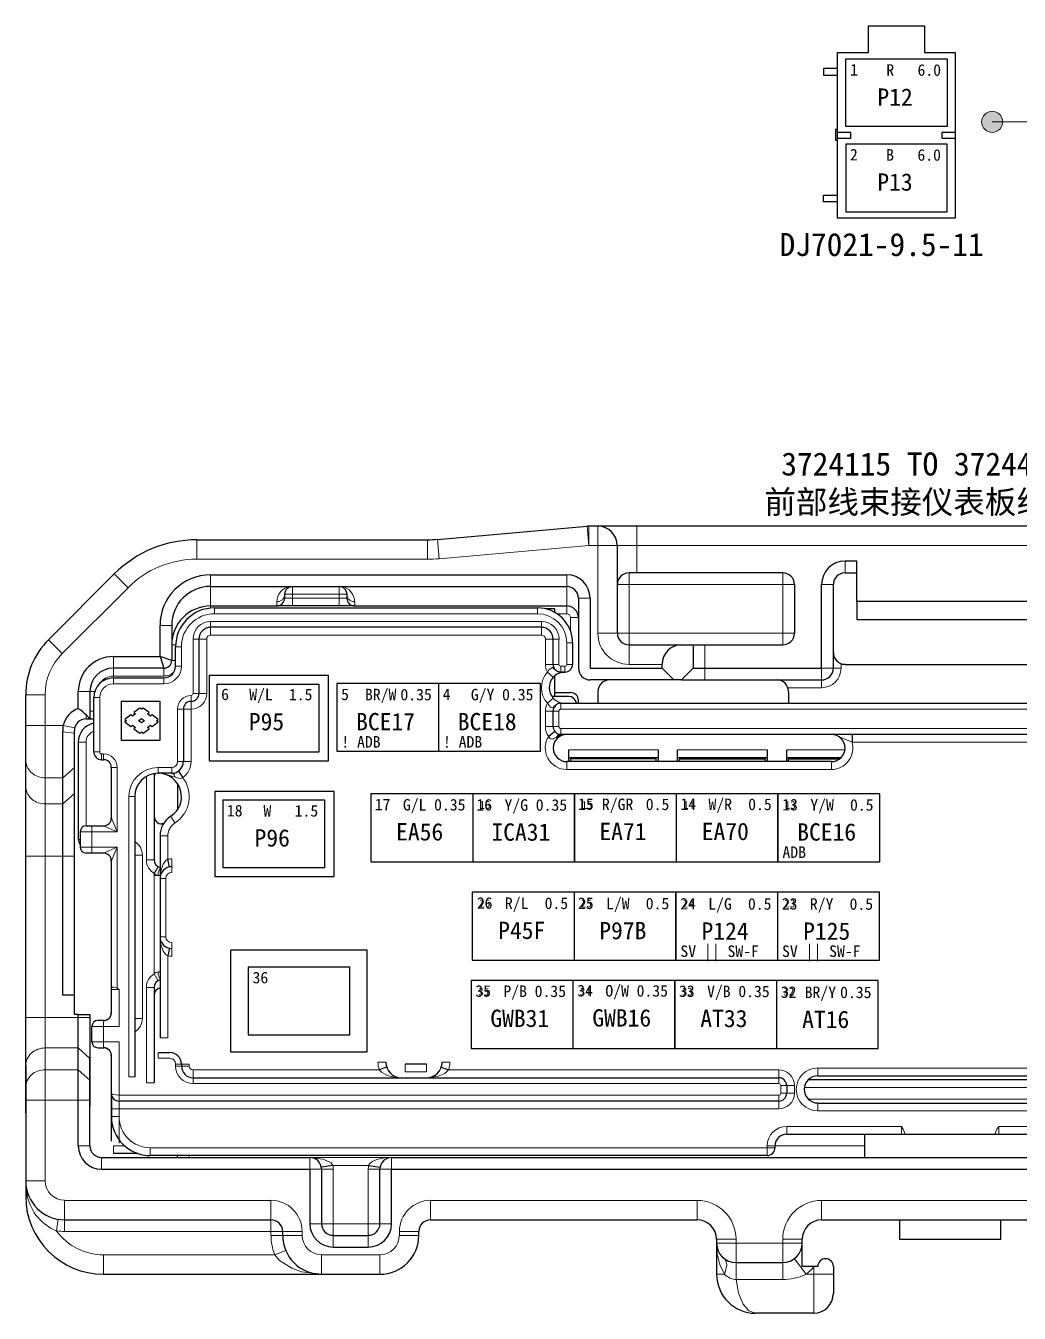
# Model space of a CAD drawing. Header units: millimetres. Extents: x 6 to 3615, y -854 to 0.
# Drawn here: x 225.1 to 342.8, y -706.3 to -553.8 of the extents above; entities that cross this region are included whole.
import ezdxf

# ---------------------------------------------------------------- set-up
doc = ezdxf.new("R2010")
doc.units = ezdxf.units.MM
doc.styles.add('4eff5b8b_Style', font='simfang.ttf')

msp = doc.modelspace()

# ---------------------------------------------------------------- hatches: boundary and pattern name
h = msp.add_hatch(color=256)
edge = h.paths.add_edge_path()
edge.add_arc((339.56, -565.19), 1.25, 0, 360)
h = msp.add_hatch(color=256)
edge = h.paths.add_edge_path()
edge.add_arc((339.56, -565.19), 1.25, 0, 360)

# ---------------------------------------------------------------- linework, layer by layer
at = {"linetype": 'Continuous', "lineweight": 30}
for p, q in [((322.2, -557.72), (334.23, -557.72)), ((322.2, -565.74), (322.2, -557.72)), ((322.2, -557.72), (322.2, -557.72)), ((334.23, -557.72), (334.23, -565.74)), ((334.23, -565.74), (322.2, -565.74)), ((334.23, -567.82), (322.2, -567.82)), ((322.2, -567.82), (322.2, -575.83)), ((334.23, -575.83), (334.23, -567.82)), ((322.2, -575.83), (334.23, -575.83)), ((322.2, -575.83), (322.2, -575.83)), ((260.91, -630.78), (246.78, -630.78)), ((246.78, -630.78), (246.78, -640.88)), ((260.91, -640.88), (260.91, -630.78)), ((260.91, -630.78), (260.91, -630.78)), ((246.78, -640.88), (260.91, -640.88)), ((261.6, -644.49), (247.47, -644.49)), ((247.47, -644.49), (247.47, -654.59)), ((261.6, -654.59), (261.6, -644.49)), ((261.6, -644.49), (261.6, -644.49)), ((247.47, -654.59), (261.6, -654.59)), ((249.34, -663.26), (265.49, -663.26)), ((249.34, -675.37), (249.34, -663.26)), ((249.34, -663.26), (249.34, -663.26)), ((265.49, -663.26), (265.49, -675.37)), ((265.49, -675.37), (249.34, -675.37))]:
    msp.add_line(p, q, dxfattribs=at)
for points in [[(321.25, -567.11), (322.83, -567.11), (322.83, -566.45), (321.25, -566.45), (321.25, -556.97), (324.9, -556.97), (324.9, -553.8), (331.53, -553.8), (331.53, -556.97), (335.18, -556.97), (335.18, -566.45), (333.61, -566.45), (333.61, -567.11), (335.18, -567.11)], [(321.25, -558.87), (319.56, -558.87), (319.56, -559.67), (321.25, -559.67)], [(321.25, -566.1), (320.99, -566.1), (320.99, -567.35), (321.25, -567.35)], [(335.18, -566.45), (335.18, -576.58), (321.25, -576.58), (321.25, -566.45)], [(321.25, -574.68), (319.56, -574.68), (319.56, -573.88), (321.25, -573.88)], [(273.85, -614.64), (291.59, -613.08)], [(395.29, -614.64), (377.55, -613.08), (377.35, -613.08), (291.79, -613.08), (291.6, -613.08)], [(245.33, -614.69), (272.64, -614.69)], [(295.15, -625.76), (295.15, -615.38)], [(345.64, -622.01), (323.51, -622.01), (323.51, -617.22), (322.12, -617.22)], [(323.51, -622.01), (323.51, -624.14), (345.64, -624.14), (345.64, -617.22), (347.02, -617.22)], [(227.76, -626.53), (235.55, -618.74)], [(246.96, -618.84), (289.15, -618.84)], [(314.74, -618.61), (296.53, -618.61)], [(322.12, -618.61), (323.51, -618.61)], [(246.96, -620.22), (289.15, -620.22)], [(304.14, -627.14), (304.14, -629.91), (319.35, -629.91), (319.35, -619.99)], [(316.13, -619.99), (316.13, -625.76)], [(320.74, -629.91), (320.74, -619.99)], [(255.72, -621.15), (255.72, -621.61)], [(263.1, -621.15), (263.1, -621.61)], [(290.54, -621.61), (290.54, -629.91)], [(291.92, -621.61), (291.92, -629.91), (300.45, -629.91)], [(246.96, -622.53), (254.8, -622.53)], [(247.42, -622.76), (285.7, -622.76)], [(264.02, -622.53), (254.8, -622.53)], [(264.03, -622.53), (289.15, -622.53)], [(287.76, -623.31), (287.76, -622.89), (286.71, -622.89)], [(242.35, -624.83), (242.35, -628.98), (240.97, -628.52), (240.97, -624.83)], [(286.16, -625.06), (246.96, -625.06)], [(245.58, -626.45), (245.58, -632.9)], [(287.54, -629.45), (287.54, -626.45)], [(242.82, -629.67), (242.82, -627.37)], [(289.85, -626.91), (289.85, -629.45)], [(296.53, -627.14), (314.74, -627.14)], [(235.44, -628.52), (240.97, -628.52), (241.43, -629.91), (235.44, -629.91)], [(302.76, -631.29), (301.83, -631.29), (300.45, -629.91), (300.45, -629.45)], [(322.12, -629.45), (347.02, -629.45)], [(235.44, -631.06), (241.43, -631.06)], [(260.91, -630.78), (246.78, -630.78)], [(289.39, -633.25), (287.76, -633.25), (287.76, -630.78)], [(288.62, -630.39), (288.82, -630.37), (288.92, -630.37), (288.46, -630.37)], [(301.83, -631.29), (291.92, -631.29)], [(304.14, -629.91), (302.76, -631.29), (319.35, -631.29)], [(231.29, -634.67), (231.29, -632.67)], [(232.67, -632.67), (232.67, -635.9), (233.13, -635.9)], [(247.72, -631.8), (259.77, -631.8), (259.77, -639.84), (247.72, -639.84)], [(247.72, -631.8), (247.72, -639.84)], [(273.97, -631.71), (273.97, -639.75), (286.03, -639.75), (286.03, -631.71), (261.92, -631.71), (261.92, -639.75), (273.97, -639.75)], [(287.76, -632.79), (289.61, -632.79)], [(292.84, -632.67), (292.84, -634.05)], [(315.43, -632.67), (315.43, -634.05)], [(225.06, -682.62), (225.06, -633.05)], [(233.13, -639.82), (233.13, -633.36)], [(236.36, -633.83), (236.36, -638.43), (240.97, -638.43), (240.97, -633.83), (236.36, -633.83)], [(287.76, -633.25), (287.4, -633.25)], [(288.46, -634.05), (380.68, -634.05)], [(288.62, -634.03), (288.82, -634.05), (288.92, -634.05)], [(290.54, -634.05), (290.54, -633.71)], [(232.21, -635.9), (232.67, -635.9), (232.21, -635.44)], [(236.98, -636.12), (236.79, -636.26), (237.51, -636.8), (237.7, -636.66), (238.05, -636.92), (237.86, -637.07), (238.58, -637.6), (238.77, -637.46), (238.96, -637.6), (239.67, -637.07), (239.49, -636.92), (239.85, -636.66), (240.03, -636.8), (240.75, -636.26), (240.56, -636.12), (240.75, -635.98), (240.03, -635.44), (239.85, -635.58), (239.49, -635.31), (239.67, -635.17), (238.96, -634.63), (238.77, -634.77), (238.58, -634.63), (237.86, -635.17), (238.05, -635.31), (237.7, -635.58), (237.51, -635.44), (236.79, -635.98), (236.98, -636.12)], [(238.77, -636.39), (238.41, -636.12), (238.77, -635.85), (239.13, -636.12), (238.77, -636.39)], [(243.74, -634.75), (243.74, -640.97)], [(287.54, -636.82), (287.54, -634.98)], [(230.83, -668.64), (229.44, -668.64), (229.44, -637.43)], [(231.29, -670.94), (230.83, -670.94), (230.83, -637.28)], [(287.74, -637.4), (287.03, -637.98)], [(231.29, -638.67), (231.29, -650.19)], [(380.68, -637.74), (288.46, -637.74)], [(289.15, -637.74), (289.08, -637.74)], [(322.95, -637.74), (322.95, -638.67)], [(289.39, -640.97), (289.39, -639.59)], [(299.99, -640.51), (289.39, -640.51)], [(299.99, -639.59), (299.99, -640.97)], [(302.29, -640.97), (302.29, -639.59)], [(312.9, -640.51), (302.29, -640.51)], [(312.9, -639.59), (312.9, -640.97)], [(315.21, -640.97), (315.21, -639.59)], [(321.64, -640.51), (315.21, -640.51)], [(234.05, -640.74), (234.28, -640.74)], [(235.21, -647.66), (235.21, -641.66)], [(320.51, -640.97), (289.15, -640.97)], [(299.76, -640.97), (299.76, -640.62), (289.61, -640.62), (289.61, -640.97)], [(302.53, -640.97), (302.53, -640.62), (312.67, -640.62), (312.67, -640.97)], [(315.43, -640.97), (315.43, -640.62), (321.51, -640.62)], [(240.28, -642.39), (240.28, -652.61)], [(242.35, -642.35), (240.74, -642.35), (240.83, -642.35)], [(243.14, -642.11), (243.66, -642.87)], [(243.04, -643.59), (243.04, -646.65)], [(278.01, -644.79), (278.01, -652.83), (290.07, -652.83), (290.07, -644.79), (265.95, -644.79), (265.95, -652.83), (278.01, -652.83)], [(302.12, -644.79), (302.12, -652.83), (314.18, -652.83), (314.18, -644.79), (290.07, -644.79), (290.07, -652.83), (302.12, -652.83)], [(314.18, -644.79), (314.18, -652.83), (326.23, -652.83), (326.23, -644.79), (302.12, -644.79), (302.12, -652.83), (314.18, -652.83)], [(237.97, -645.12), (237.97, -678.32)], [(248.41, -645.51), (260.47, -645.51), (260.47, -653.55), (248.41, -653.55)], [(248.41, -645.51), (248.41, -653.55)], [(231.52, -649.27), (231.52, -651.11)], [(232.21, -648.58), (234.28, -648.58)], [(241.36, -648.35), (241.2, -648.35)], [(240.97, -649.77), (240.97, -673.67)], [(234.28, -651.81), (232.21, -651.81)], [(242.08, -653.45), (241.89, -652.54)], [(235.21, -670.71), (235.21, -652.73)], [(290.02, -656.45), (290.02, -664.49), (302.07, -664.49), (302.07, -656.45), (277.96, -656.45), (277.96, -664.49), (290.02, -664.49)], [(314.13, -656.45), (314.13, -664.49), (326.19, -664.49), (326.19, -656.45), (302.07, -656.45), (302.07, -664.49), (314.13, -664.49)], [(242.08, -663.08), (241.89, -663.98)], [(251.42, -665.32), (251.42, -673.35), (263.47, -673.35), (263.47, -665.32), (251.42, -665.32)], [(235.9, -667.79), (236.13, -667.95)], [(240.28, -667.71), (240.28, -679.01)], [(289.89, -666.9), (289.89, -674.94), (301.95, -674.94), (301.95, -666.9), (277.83, -666.9), (277.83, -674.94), (289.89, -674.94)], [(314, -666.9), (314, -674.94), (326.06, -674.94), (326.06, -666.9), (301.95, -666.9), (301.95, -674.94), (314, -674.94)], [(231.29, -680.56), (231.29, -670.94), (232.67, -670.94), (232.67, -681.79)], [(234.3, -671.63), (234.38, -671.63), (234.47, -671.62), (234.55, -671.6), (234.63, -671.57), (234.71, -671.54), (234.78, -671.49), (234.85, -671.45), (234.92, -671.39), (234.98, -671.33), (235.03, -671.27), (235.08, -671.2), (235.12, -671.12), (235.15, -671.04), (235.18, -670.96), (235.2, -670.88), (235.21, -670.8), (235.21, -670.71)], [(232.9, -674.17), (232.9, -672.33)], [(234.3, -671.63), (233.59, -671.63)], [(231.29, -686.48), (231.29, -674.89)], [(233.59, -674.86), (234.3, -674.86)], [(235.21, -675.78), (235.21, -675.7), (235.2, -675.61), (235.18, -675.53), (235.15, -675.45), (235.12, -675.37), (235.08, -675.3), (235.03, -675.23), (234.98, -675.16), (234.92, -675.1), (234.85, -675.05), (234.78, -675), (234.71, -674.96), (234.63, -674.92), (234.55, -674.9), (234.47, -674.88), (234.38, -674.86), (234.3, -674.86)], [(240.74, -675.41), (242.12, -675.41)], [(225.06, -676.95), (225.06, -692.47)], [(232.67, -686.48), (232.67, -676.12)], [(235.21, -685.93), (235.21, -675.78)], [(243.51, -676.8), (243.51, -677.03)], [(272.55, -676.8), (270.02, -676.8)], [(244.89, -678.41), (314.28, -678.41)], [(267.82, -677.18), (266.95, -677.49)], [(274.29, -677.18), (275.16, -677.49)], [(317.77, -678.64), (351.38, -678.64)], [(318.89, -678.18), (350.25, -678.18)], [(315.21, -679.33), (315.21, -680.26)], [(235.21, -680.33), (235.21, -680.26), (235.21, -683.02)], [(314.28, -681.18), (236.13, -681.18)], [(318.88, -681.41), (350.25, -681.41)], [(315.21, -685.1), (353.94, -685.1)], [(324.43, -685.1), (324.43, -687.86)], [(238.38, -687.4), (235.44, -687.4)], [(312.9, -687.63), (239.82, -687.63)], [(243.04, -687.86), (243.04, -687.63)], [(313.82, -686.48), (313.82, -686.71)], [(234.05, -687.86), (258.72, -687.86)], [(234.05, -689.25), (258.72, -689.25), (258.72, -695.7)], [(261.45, -688.79), (260.09, -689.02)], [(260.11, -689.25), (260.11, -695.7)], [(265.68, -688.79), (267.04, -689.02)], [(267.02, -695.7), (267.02, -689.25)], [(268.41, -687.86), (412.72, -687.86)], [(268.41, -695.7), (268.41, -689.25), (412.72, -689.25), (412.72, -695.7)], [(229.67, -695.24), (254.11, -695.24)], [(273.02, -695.24), (304.6, -695.24)], [(319.35, -695.24), (349.79, -695.24)], [(328.58, -695.24), (328.58, -697.55), (340.57, -697.55), (340.57, -695.24)], [(255.49, -696.62), (255.49, -697.09)], [(271.63, -697.09), (271.63, -696.62)], [(261.49, -697.09), (265.64, -697.09)], [(261.49, -698.47), (265.64, -698.47)], [(306.91, -697.55), (306.91, -701.7)], [(318.89, -700.77), (317.05, -700.77), (317.05, -697.55)], [(309.21, -700.31), (314.74, -700.31)], [(320.74, -700.77), (320.74, -704)], [(234.28, -701.7), (267.02, -701.7)], [(318.43, -706.31), (311.52, -706.31)]]:
    msp.add_lwpolyline(points, dxfattribs=at)
for points in [[(322.2, -557.72), (334.23, -557.72), (334.23, -565.74), (322.2, -565.74), (322.2, -557.72)], [(322.2, -575.83), (334.23, -575.83), (334.23, -567.82), (322.2, -567.82), (322.2, -575.83)], [(260.91, -630.78), (246.78, -630.78), (246.78, -640.88), (260.91, -640.88), (260.91, -630.78)], [(261.6, -644.49), (247.47, -644.49), (247.47, -654.59), (261.6, -654.59), (261.6, -644.49)], [(249.34, -663.26), (265.49, -663.26), (265.49, -675.37), (249.34, -675.37), (249.34, -663.26)]]:
    msp.add_lwpolyline(points, close=True, dxfattribs=at)
at = {"linetype": 'Continuous', "lineweight": 13}
for points in [[(459.56, -565.19), (339.56, -565.19)], [(291.79, -613.08), (291.79, -615.38), (291.59, -613.08)], [(297.45, -618.61), (297.45, -615.38), (292.84, -615.38), (292.84, -613.08)], [(371.69, -618.61), (371.69, -615.38), (297.45, -615.38), (297.45, -613.08)], [(272.64, -614.69), (272.64, -616.99), (245.33, -616.99), (245.33, -614.69)], [(300.45, -629.45), (296.53, -629.45), (296.53, -625.76), (292.84, -625.76), (292.84, -615.38), (291.79, -615.38), (274.05, -616.93), (273.85, -614.64)], [(322.12, -618.61), (322.12, -617.22)], [(235.55, -618.74), (237.18, -620.37), (229.39, -628.16), (227.76, -626.53)], [(246.96, -622.78), (246.96, -618.84)], [(287.99, -623.45), (289.15, -623.45), (289.15, -618.84)], [(296.53, -618.61), (296.53, -619.99), (314.74, -619.99), (314.74, -625.76), (316.13, -625.76)], [(314.74, -618.61), (314.74, -619.99), (316.13, -619.99)], [(263.1, -621.61), (262.18, -621.61), (262.18, -621.15), (256.65, -621.15), (256.65, -620.22)], [(263.1, -621.15), (262.18, -621.15), (262.18, -620.22)], [(314.74, -627.14), (314.74, -625.76), (296.53, -625.76), (296.53, -619.99), (295.15, -619.99)], [(320.74, -619.99), (319.35, -619.99)], [(254.8, -622.04), (254.89, -622.03), (254.98, -622.02), (255.07, -622), (255.16, -621.97), (255.24, -621.93), (255.32, -621.89), (255.39, -621.84), (255.46, -621.78), (255.52, -621.71), (255.57, -621.64), (255.62, -621.57), (255.66, -621.49), (255.68, -621.4), (255.71, -621.32), (255.72, -621.23), (255.73, -621.15)], [(254.8, -622.53), (254.8, -622.04)], [(255.72, -621.15), (256.65, -621.15), (256.65, -621.61), (262.18, -621.61), (262.18, -622.53)], [(256.65, -622.53), (256.65, -621.61), (255.72, -621.61)], [(263.1, -621.15), (263.11, -621.23), (263.12, -621.32), (263.14, -621.4), (263.17, -621.49), (263.21, -621.57), (263.26, -621.64), (263.31, -621.71), (263.37, -621.78), (263.44, -621.84), (263.51, -621.89), (263.59, -621.93), (263.67, -621.97), (263.76, -622), (263.84, -622.02), (263.93, -622.03), (264.03, -622.04)], [(264.03, -622.53), (264.03, -622.04)], [(291.92, -621.61), (290.54, -621.61)], [(285.7, -622.76), (285.7, -623.45), (247.42, -623.45), (247.42, -622.76)], [(242.35, -624.83), (240.97, -624.83)], [(246.96, -625.06), (246.96, -625.99), (286.16, -625.99), (286.16, -624.37), (246.96, -624.37), (246.96, -625.06)], [(290.54, -623.91), (289.61, -623.91), (289.61, -625.54)], [(244.89, -626.45), (244.89, -632.9), (246.5, -632.9), (246.5, -626.45), (244.89, -626.45)], [(287.54, -629.45), (286.62, -629.45), (286.62, -626.45), (288.23, -626.45), (288.23, -629.45), (287.54, -629.45)], [(242.82, -627.14), (242.35, -627.14)], [(242.82, -627.37), (243.51, -627.37), (243.51, -629.67), (242.82, -629.67)], [(289.85, -626.91), (289.15, -626.91), (289.15, -629.45), (289.85, -629.45)], [(305.52, -627.14), (305.52, -631.29)], [(235.44, -628.52), (235.44, -630.83), (241.43, -630.83), (241.43, -629.91)], [(242.35, -628.98), (242.81, -628.98)], [(288.46, -630.39), (287.82, -630.15), (287.48, -629.82), (287.04, -630.09), (286.86, -630.36)], [(288.92, -630.37), (288.92, -629.67), (288.46, -629.67), (288.46, -630.39)], [(315.36, -632.21), (319.35, -632.21), (319.35, -629.91), (321.66, -629.91), (321.66, -629.36)], [(241.43, -631.06), (241.43, -631.75), (235.44, -631.75), (235.44, -631.06)], [(287.55, -630.98), (286.86, -630.36)], [(233.24, -632.67), (231.29, -632.67)], [(225.06, -633.05), (227.37, -633.05), (227.37, -636.7), (229.51, -636.7)], [(233.13, -633.36), (233.82, -633.36), (233.82, -639.82), (233.13, -639.82)], [(244.66, -633.13), (244.66, -634.75), (243.04, -634.75), (243.04, -640.97), (244.66, -640.97), (244.66, -634.75)], [(287.55, -633.44), (286.86, -634.06)], [(286.86, -634.06), (287.23, -634.52), (287.37, -634.6), (287.48, -634.6), (287.55, -634.56), (287.67, -634.42), (288.1, -634.1), (288.46, -634.04)], [(380.68, -634.04), (380.68, -634.75), (288.46, -634.75), (288.46, -634.04)], [(232.21, -635.9), (232.21, -635.44)], [(232.67, -634.98), (233.13, -634.98)], [(287.54, -636.82), (286.62, -636.82), (286.62, -634.98), (288.23, -634.98), (288.23, -636.82), (287.54, -636.82)], [(225.06, -636.7), (227.37, -636.7), (227.37, -642.88), (229.44, -642.88), (230.83, -641.65)], [(229.44, -637.43), (230.83, -637.61)], [(229.51, -636.7), (230.86, -636.97)], [(380.68, -637.74), (380.68, -637.05), (288.46, -637.05), (288.46, -637.74)], [(231.29, -638.67), (232.21, -638.67), (232.21, -648.58)], [(287.91, -638.11), (287.64, -638.25), (287.49, -638.29), (287.28, -638.27), (287.17, -638.2), (287.03, -637.98)], [(320.51, -637.74), (321.05, -637.82), (322.09, -638.31), (322.95, -638.67)], [(346.2, -638.67), (322.95, -638.67)], [(234.28, -640.74), (234.28, -640.05), (234.05, -640.05), (234.05, -640.74)], [(299.99, -639.59), (289.39, -639.59)], [(312.9, -639.59), (302.29, -639.59)], [(322.1, -639.59), (315.21, -639.59)], [(225.06, -640.82), (225.07, -641.01), (225.1, -641.2), (225.15, -641.39), (225.22, -641.57), (225.3, -641.74), (225.41, -641.91), (225.53, -642.06), (225.66, -642.21), (225.82, -642.34), (225.98, -642.47), (226.15, -642.57), (226.34, -642.67), (226.54, -642.74), (226.74, -642.8), (226.95, -642.85), (227.16, -642.88), (227.37, -642.88)], [(235.21, -641.66), (235.9, -641.66), (235.9, -649.27), (235.21, -647.66)], [(240.74, -642.35), (240.74, -641.66), (242.35, -641.66), (242.35, -642.35)], [(289.15, -640.97), (289.15, -641.89), (320.51, -641.89), (320.51, -640.97)], [(227.37, -642.88), (227.37, -645.98), (229.44, -645.98), (230.83, -644.74)], [(239.36, -642.72), (239.36, -652.61), (240.28, -652.61)], [(240.83, -642.35), (241.47, -642.42), (242.76, -642.81)], [(242.35, -642.35), (242.45, -642.38), (242.63, -642.53), (242.76, -642.81)], [(243.66, -642.87), (243.37, -642.96), (243.18, -642.94), (242.76, -642.81)], [(225.06, -643.91), (225.07, -644.1), (225.1, -644.29), (225.15, -644.48), (225.22, -644.66), (225.3, -644.83), (225.41, -645), (225.53, -645.16), (225.66, -645.3), (225.82, -645.44), (225.98, -645.56), (226.15, -645.67), (226.34, -645.76), (226.54, -645.84), (226.74, -645.9), (226.95, -645.94), (227.16, -645.97), (227.37, -645.98)], [(227.37, -645.98), (227.37, -652.16), (230.83, -652.16)], [(237.97, -678.32), (237.28, -678.32), (237.28, -645.12), (237.97, -645.12)], [(242.24, -647.45), (242.74, -648.22)], [(231.52, -649.27), (232.9, -649.27), (232.9, -651.11), (235.9, -651.11), (235.21, -652.73)], [(234.28, -648.58), (235.9, -649.27), (232.9, -649.27), (232.9, -648.58)], [(231.29, -650.19), (231.52, -650.19)], [(231.52, -651.11), (232.9, -651.11), (232.9, -651.81)], [(234.28, -651.81), (235.9, -651.11), (235.9, -667.79)], [(240.97, -649.77), (241.89, -649.77), (241.89, -652.54)], [(225.06, -652.16), (227.37, -652.16), (227.37, -671.28), (232.67, -671.28)], [(237.97, -652.04), (238.9, -652.04), (238.9, -671.4), (237.97, -671.4)], [(241.89, -652.54), (241.66, -652.69), (241.34, -653.11), (241.03, -654.07), (240.97, -654.8)], [(242.35, -654.11), (242.35, -652.5)], [(240.75, -653.42), (240.29, -654.22)], [(240.97, -653.66), (240.93, -653.71), (240.9, -653.76), (240.87, -653.82), (240.84, -653.89), (240.81, -653.96), (240.79, -654.03), (240.77, -654.11), (240.76, -654.2), (240.75, -654.28), (240.74, -654.37), (240.74, -654.46)], [(240.74, -666.92), (240.28, -666.12), (240.28, -654.46), (240.97, -654.46)], [(240.97, -661.72), (241.66, -661.72), (241.66, -654.8), (240.97, -654.8)], [(241.89, -663.98), (241.66, -663.83), (241.34, -663.42), (241.03, -662.46), (240.97, -661.72)], [(242.35, -662.41), (242.35, -664.03)], [(241.89, -663.98), (241.89, -673.67), (240.97, -673.67)], [(240.97, -665.87), (240.74, -665.87)], [(240.74, -665.87), (240.74, -665.96), (240.75, -666.04), (240.76, -666.13), (240.77, -666.21), (240.79, -666.29), (240.81, -666.37), (240.84, -666.44), (240.87, -666.51), (240.9, -666.57), (240.93, -666.62), (240.97, -666.67)], [(234.28, -671.63), (234.28, -672.33), (236.13, -672.33), (236.13, -667.95), (235.21, -667.95)], [(235.21, -667.79), (235.3, -667.67), (235.53, -667.67), (235.83, -667.75), (235.9, -667.79)], [(240.28, -679.01), (239.36, -679.01), (239.36, -667.71), (240.28, -667.71)], [(235.21, -670.71), (235.21, -670.71)], [(225.06, -671.28), (227.37, -671.28), (227.37, -677.46), (231.29, -677.46), (232.67, -678.7)], [(236.13, -686.16), (236.13, -674.17), (234.28, -674.17), (234.28, -672.33), (232.9, -672.33)], [(227.37, -674.89), (227.14, -674.9), (226.92, -674.93), (226.7, -674.98), (226.49, -675.04), (226.28, -675.13), (226.09, -675.23), (225.91, -675.35), (225.74, -675.49), (225.59, -675.64), (225.45, -675.8), (225.34, -675.98), (225.24, -676.16), (225.16, -676.35), (225.11, -676.55), (225.07, -676.75), (225.06, -676.95)], [(232.67, -676.12), (231.29, -674.89), (227.37, -674.89), (227.37, -681.07), (232.67, -681.07)], [(234.28, -674.86), (234.28, -674.17), (232.9, -674.17)], [(240.28, -674.94), (240.28, -675.38)], [(240.74, -675.41), (240.74, -676.11), (242.12, -676.11)], [(235.21, -675.78), (235.21, -675.78)], [(242.82, -676.8), (242.82, -677.03), (244.43, -677.03), (244.43, -676.8), (242.82, -676.8)], [(267.71, -676.57), (266.79, -676.57)], [(272.55, -676.8), (272.55, -677.72), (270.02, -677.72), (270.02, -676.8)], [(274.4, -676.57), (275.32, -676.57)], [(227.37, -677.46), (227.14, -677.47), (226.92, -677.51), (226.7, -677.55), (226.49, -677.62), (226.28, -677.71), (226.09, -677.81), (225.91, -677.93), (225.74, -678.07), (225.59, -678.22), (225.45, -678.38), (225.34, -678.55), (225.24, -678.74), (225.16, -678.93), (225.11, -679.12), (225.07, -679.32), (225.06, -679.53)], [(227.37, -680.56), (227.37, -677.46)], [(275.16, -677.49), (314.28, -677.49), (314.28, -679.1), (244.89, -679.1), (244.89, -677.49), (266.95, -677.49)], [(266.95, -677.49), (267.22, -677.77), (267.91, -678.14), (268.72, -678.35), (269.56, -678.41)], [(272.55, -678.41), (273.91, -678.23), (274.7, -677.9), (275.16, -677.49)], [(318.89, -678.18), (318.89, -677.26), (350.25, -677.26), (350.25, -678.18)], [(314.51, -679.33), (314.51, -680.26), (316.13, -680.26), (316.13, -679.33), (314.51, -679.33)], [(317.3, -679.57), (351.84, -679.57)], [(225.06, -690.63), (227.37, -690.63), (227.37, -681.07), (225.06, -681.07)], [(235.21, -680.26), (235.21, -680.27), (235.23, -680.31), (235.27, -680.34), (235.4, -680.4), (236.13, -680.49)], [(235.21, -683.02), (236.13, -683.02), (236.13, -682.1), (314.28, -682.1), (314.28, -680.49), (236.13, -680.49), (236.13, -682.1), (235.21, -682.1)], [(317.77, -680.95), (351.38, -680.95)], [(318.89, -681.41), (318.89, -682.33), (350.25, -682.33), (350.25, -681.41)], [(315.21, -685.1), (315.21, -684.17), (328.81, -684.17), (328.81, -685.1)], [(329.26, -685.1), (329.02, -684.49), (328.81, -684.17)], [(339.88, -685.1), (340.12, -684.49), (340.33, -684.17)], [(340.33, -685.1), (340.33, -684.17), (353.94, -684.17), (353.94, -685.1)], [(232.67, -686.48), (231.29, -686.48)], [(236.77, -686.48), (235.44, -686.48), (235.44, -687.4)], [(312.9, -687.63), (312.9, -686.71), (239.82, -686.71), (239.82, -687.63)], [(244.43, -687.64), (244.43, -687.86)], [(324.43, -686.48), (312.9, -686.48), (312.9, -686.71), (313.82, -686.71)], [(234.05, -687.86), (234.05, -689.25)], [(261.45, -688.79), (261.23, -688.5), (261.1, -688.41), (260.27, -688.05), (258.72, -687.86)], [(268.41, -695.7), (265.64, -695.7), (265.64, -689.25), (268.41, -689.25), (268.41, -687.86), (258.72, -687.86), (258.72, -689.25), (261.49, -689.25), (261.49, -695.7), (265.64, -695.7), (265.64, -698.47)], [(265.68, -688.79), (261.45, -688.79)], [(268.41, -687.86), (267.53, -687.92), (266.67, -688.11), (266.11, -688.35), (265.79, -688.61), (265.68, -688.79)], [(225.24, -692.47), (225.06, -692.47)], [(229.67, -696.62), (229.67, -692.94), (254.11, -692.94), (254.11, -696.62), (257.8, -696.62), (257.8, -697.09), (254.11, -697.09), (254.11, -696.62), (229.67, -696.62)], [(273.02, -695.24), (273.02, -692.94), (304.6, -692.94), (304.6, -695.24)], [(319.35, -695.24), (319.35, -692.94), (349.79, -692.94), (349.79, -695.24)], [(228.92, -695.18), (228.69, -696.54)], [(261.49, -698.47), (261.49, -695.7), (258.72, -695.7)], [(271.63, -697.09), (269.33, -697.09), (269.33, -696.62), (271.63, -696.62)], [(309.23, -700.31), (309.23, -702.31), (314.74, -702.31), (314.74, -698.01), (309.21, -698.01), (309.21, -697.55), (306.91, -697.55)], [(307.83, -701.7), (307.28, -700.53), (306.99, -699.28), (306.91, -698.01)], [(306.91, -698.01), (309.21, -698.01), (309.21, -700.31), (309.22, -702.31)], [(317.05, -697.55), (314.74, -697.55), (314.74, -698.01), (317.05, -698.01)], [(234.28, -701.7), (234.28, -699.39), (254.57, -699.39), (255.85, -698.86)], [(254.57, -699.39), (255.14, -700.05), (256.57, -700.97), (257.72, -701.39), (260.11, -701.7)], [(260.11, -701.7), (260.11, -699.39), (267.02, -699.39), (267.02, -701.7)], [(307.83, -699.85), (308.01, -700.08), (308.12, -700.57), (307.94, -701.43), (307.83, -701.7)], [(316.13, -699.85), (317.51, -701.7), (318.43, -701.7), (318.43, -706.31)], [(320.74, -701.7), (318.43, -701.7), (318.43, -700.77)], [(306.91, -701.7), (307.83, -701.7)], [(309.22, -702.31), (309.23, -702.31)], [(311.52, -706.31), (310.73, -706.03), (310.04, -705.24), (309.5, -703.92), (309.23, -702.31)]]:
    msp.add_lwpolyline(points, dxfattribs=at)
msp.add_circle((339.56, -565.19), 1.25, dxfattribs=at)
msp.add_circle((339.56, -565.19), 1.25, dxfattribs=at)
msp.add_circle((339.56, -565.19), 1.25, dxfattribs=at)
msp.add_circle((339.56, -565.19), 1.25, dxfattribs=at)
at = {"linetype": 'Continuous', "lineweight": 30}
for centre, radius, start, end in [((292.84, -615.38), 2.3, 0, 90), ((245.33, -628.52), 13.83, 90, 135), ((272.64, -600.86), 13.83, -90, -85), ((322.12, -619.99), 2.77, 90, -180), ((246.96, -624.83), 5.99, 90, -180), ((289.15, -621.61), 2.77, 0, 90), ((296.53, -619.99), 1.38, 90, -180), ((314.74, -619.99), 1.38, 0, 90), ((322.12, -619.99), 1.38, 90, -180), ((246.96, -624.83), 4.61, 90, -180), ((256.65, -621.15), 0.922, 90, -180), ((262.18, -621.15), 0.922, 0, 90), ((289.15, -621.61), 1.38, 0, 90), ((254.8, -621.61), 0.922, -90, 0), ((264.03, -621.61), 0.922, -180, -90), ((246.96, -627.14), 4.61, 90, -180), ((247.42, -627.37), 4.61, 90, -180), ((285.7, -626.91), 4.15, 0, 90), ((289.15, -623.91), 1.38, 0, 90), ((246.96, -626.45), 1.38, 90, -180), ((286.16, -626.45), 1.38, 0, 90), ((234.28, -633.05), 9.22, 135, -180), ((296.53, -625.76), 1.38, -180, -90), ((314.74, -625.76), 1.38, -90, 0), ((302.75, -629.44), 2.3, 90, -180), ((322.12, -628.06), 1.38, -180, -90), ((235.44, -632.67), 4.15, 90, -180), ((241.43, -628.98), 0.922, -90, 0), ((241.43, -629.67), 1.38, -90, 0), ((288.46, -629.45), 0.922, -180, -90), ((288.92, -629.45), 0.922, -90, 0), ((235.44, -632.67), 2.77, 90, -180), ((235.44, -633.36), 2.3, 90, -180), ((288.92, -632.21), 1.84, 100, -99), ((291.92, -629.91), 1.38, -180, -90), ((294.23, -632.67), 1.38, 90, -180), ((314.05, -632.67), 1.38, 0, 90), ((319.35, -629.91), 1.38, -90, 0), ((289.61, -633.71), 0.922, 0, 90), ((244.66, -634.75), 0.922, 90, -180), ((244.66, -632.9), 0.922, -90, 0), ((288.46, -634.98), 0.922, 90, -180), ((289.39, -634.17), 0.922, 7, 90), ((232.21, -637.28), 2.77, 109, 167), ((232.21, -637.28), 1.38, 90, -180), ((227.39, -640.33), 6.87, 45, 55), ((232.88, -637.36), 3.44, 169, -179), ((233.59, -638.67), 2.3, 102, -180), ((288.46, -636.82), 0.922, -180, -90), ((289.15, -639.36), 1.61, 90, -90), ((289.23, -640.22), 2.48, 93, 122), ((288.51, -638.39), 0.651, 94, 155), ((320.51, -639.36), 1.61, -90, 90), ((234.05, -639.82), 0.922, -180, -90), ((234.28, -641.66), 0.922, 0, 90), ((242.35, -640.97), 1.38, -90, 0), ((240.74, -645.12), 2.77, 90, -180), ((241.2, -642.82), 0.922, 151, -180), ((240.74, -645.12), 2.77, -57, 90), ((234.28, -647.66), 0.922, -90, 0), ((241.2, -647.43), 0.922, -180, -90), ((243.74, -649.77), 2.77, 123, -180), ((232.21, -649.27), 0.693, 90, -180), ((232.21, -650.19), 0.922, -180, -139), ((232.21, -651.11), 0.693, -180, -90), ((234.28, -652.73), 0.922, 0, 90), ((241.2, -652.61), 0.922, -180, -104), ((242.35, -654.8), 1.38, 90, -180), ((242.35, -661.72), 1.38, -180, -90), ((241.2, -667.71), 0.922, 104, -180), ((241.2, -668.64), 0.922, 104, -180), ((234.28, -670.71), 0.922, -90, 0), ((233.59, -672.33), 0.693, 90, -180), ((233.59, -674.17), 0.693, -180, -90), ((234.28, -675.78), 0.922, 0, 90), ((242.12, -676.8), 1.38, 0, 90), ((244.89, -677.03), 1.38, -180, -90), ((269.56, -676.57), 1.84, -180, -90), ((272.55, -676.57), 1.84, -90, 0), ((314.28, -679.33), 0.922, 0, 90), ((318.89, -679.79), 1.61, 90, -90), ((236.13, -680.26), 0.922, -176, -90), ((314.28, -680.26), 0.922, -90, 0), ((239.82, -683.02), 4.61, -180, -90), ((315.21, -686.48), 1.38, 90, -180), ((234.05, -686.48), 2.77, -180, -90), ((234.05, -686.48), 1.38, -180, -90), ((312.9, -686.71), 0.922, -90, 0), ((258.72, -689.25), 1.38, 0, 90), ((268.41, -689.25), 1.38, 90, -180), ((229.67, -690.63), 4.61, -180, -90), ((234.28, -692.47), 9.22, -180, -90), ((254.11, -696.62), 1.38, 0, 90), ((273.02, -696.62), 1.38, 90, -180), ((304.6, -697.55), 2.3, 0, 90), ((319.35, -697.55), 2.3, 90, -180), ((261.49, -695.7), 2.77, -180, -90), ((261.49, -695.7), 1.38, -180, -90), ((265.64, -695.7), 2.77, -90, 0), ((265.64, -695.7), 1.38, -90, 0), ((260.11, -697.09), 4.61, -180, -90), ((267.02, -697.09), 4.61, -90, 0), ((309.21, -698.01), 2.3, -180, -90), ((314.74, -698.01), 2.3, -90, 0), ((319.82, -700.77), 0.922, 0, -180), ((311.52, -701.7), 4.61, -180, -90), ((318.43, -704), 2.3, -90, 0)]:
    msp.add_arc(centre, radius, start, end, dxfattribs=at)
at = {"linetype": 'Continuous', "lineweight": 13}
for centre, radius, start, end in [((245.33, -628.52), 11.53, 90, 135), ((272.64, -600.86), 16.14, -90, -85), ((256.65, -622.04), 1.84, 100, -180), ((262.18, -622.04), 1.84, 0, 80), ((247.42, -627.37), 3.92, 90, -180), ((285.7, -626.91), 3.46, 0, 90), ((289.15, -623.91), 0.461, 0, 90), ((246.96, -626.45), 2.08, 90, -180), ((286.16, -626.45), 2.08, 0, 90), ((246.96, -626.45), 0.461, 90, -180), ((286.16, -626.45), 0.461, 0, 90), ((296.53, -625.76), 3.69, -180, -90), ((234.28, -633.05), 6.92, 135, -180), ((241.43, -629.67), 2.08, -90, 0), ((288.46, -629.45), 1.84, -180, -150), ((288.46, -629.45), 0.232, -180, -90), ((288.92, -629.45), 0.232, -90, 0), ((235.44, -632.67), 1.84, 90, 146), ((241.43, -628.98), 1.84, -90, -50), ((288.92, -632.21), 2.77, 138, -138), ((288.92, -635.85), 5.48, 90, 95), ((288.55, -630.02), 0.378, -104, -80), ((319.35, -629.91), 2.3, -90, 0), ((235.44, -633.36), 1.61, 90, -180), ((244.66, -634.75), 1.61, 90, -180), ((244.66, -632.9), 1.84, -90, 0), ((244.66, -632.9), 0.232, -90, 0), ((288.46, -634.98), 1.84, 150, -180), ((288.92, -628.57), 5.48, -95, -90), ((288.55, -634.4), 0.378, 81, 105), ((288.46, -634.98), 0.232, 90, -180), ((233.59, -638.67), 1.38, 109, -180), ((288.46, -636.82), 1.84, -180, -141), ((288.46, -636.82), 0.232, -180, -90), ((289.15, -639.36), 2.54, 147, -90), ((320.51, -639.36), 2.54, -90, 16), ((234.05, -639.82), 0.232, -180, -90), ((234.28, -641.66), 1.61, 0, 90), ((240.74, -645.12), 3.46, 90, -180), ((242.35, -640.97), 0.693, -90, 0), ((242.35, -640.97), 2.3, -55, 0), ((240.74, -645.12), 3.69, -57, 38), ((243.74, -649.77), 1.84, 123, -180), ((237.05, -652.04), 1.84, 0, 60), ((241.2, -652.61), 1.84, -180, -119), ((242.35, -654.8), 2.3, 90, 102), ((242.12, -654.46), 1.84, 173, -180), ((240.83, -653.78), 0.688, -140, -97), ((242.35, -654.8), 0.693, 90, -180), ((242.35, -661.72), 0.693, -180, -90), ((242.35, -661.72), 2.3, -102, -90), ((241.2, -667.71), 1.84, 120, -180), ((240.78, -666.49), 0.62, 94, 144), ((237.05, -671.4), 1.84, -60, 0), ((242.12, -676.8), 0.693, 0, 90), ((244.89, -677.03), 2.08, -180, -90), ((244.89, -677.03), 0.461, -180, -90), ((269.56, -676.57), 2.77, -180, -161), ((272.55, -676.57), 2.77, -19, 0), ((314.28, -679.33), 1.84, 0, 90), ((318.89, -679.79), 2.54, 90, -90), ((314.28, -679.33), 0.232, 0, 90), ((314.28, -680.26), 1.84, -90, 0), ((314.28, -680.26), 0.232, -90, 0), ((239.82, -683.02), 3.69, -180, -90), ((315.21, -686.48), 2.3, 90, -180), ((258.72, -689.25), 2.77, 0, 10), ((268.41, -689.25), 2.77, 170, -180), ((234.41, -690.64), 9.34, -180, -169), ((229.67, -690.63), 2.3, -180, -90), ((224.73, -692.21), 0.576, -28, 16), ((230.9, -691.18), 5.8, -167, -112), ((254.11, -696.62), 3.69, 0, 90), ((273.02, -696.62), 3.69, 90, -180), ((304.6, -697.55), 4.61, 0, 90), ((319.35, -697.55), 4.61, 90, -180), ((234.28, -692.47), 6.92, -144, -90), ((229.67, -690.63), 5.99, -99, -90), ((260.11, -697.09), 5.99, -180, -157), ((260.11, -697.09), 2.3, -180, -90), ((267.02, -697.09), 2.3, -90, 0), ((314.74, -698.01), 4.61, -53, -37), ((309.36, -700.13), 2.19, -134, -93), ((314.82, -696.04), 6.26, -91, -65)]:
    msp.add_arc(centre, radius, start, end, dxfattribs=at)

# ---------------------------------------------------------------- texts
at = {"linetype": 'Continuous', "style": '4eff5b8b_Style'}
for s, height, p in [('1', 1.37, (322.72, -559.7)), ('R', 1.37, (327.01, -559.73)), ('6.0', 1.367, (330.71, -559.73)), ('P12', 2.051, (325.96, -563.28)), ('2', 1.37, (322.71, -569.76)), ('B', 1.37, (326.99, -569.79)), ('6.0', 1.367, (330.7, -569.79)), ('P13', 2.051, (325.95, -573.34)), ('DJ7021-9.5-11', 2.7344, (314.37, -581.08)), ('3724115 TO 3724415-1', 2.7344, (314.57, -607.08)), ('前部线束接仪表板线束-1', 2.7344, (312.57, -611.58)), ('6', 1.37, (248.21, -633.68)), ('W/L', 1.367, (251.54, -633.71)), ('1.5', 1.367, (256.24, -633.71)), ('5', 1.37, (262.42, -633.68)), ('BR/W', 1.367, (265.25, -633.71)), ('0.35', 1.367, (269.45, -633.71)), ('4', 1.37, (274.46, -633.68)), ('G/Y', 1.367, (277.79, -633.71)), ('0.35', 1.367, (281.49, -633.71)), ('P95', 2.051, (251.49, -637.26)), ('BCE17', 2.051, (264.2, -637.26)), ('BCE18', 2.051, (276.24, -637.26)), ('! ADB', 1.367, (262.45, -639.31)), ('! ADB', 1.367, (274.49, -639.31)), ('18', 1.367, (248.89, -647.46)), ('W', 1.37, (253.22, -647.48)), ('1.5', 1.367, (256.92, -647.48)), ('17', 1.367, (266.41, -646.73)), ('G/L', 1.367, (269.74, -646.76)), ('0.35', 1.367, (273.44, -646.76)), ('16', 1.367, (278.45, -646.76)), ('16', 0.936, (278.83, -646.57)), ('Y/G', 1.367, (281.78, -646.79)), ('0.35', 1.367, (285.48, -646.79)), ('15', 1.367, (290.49, -646.68)), ('15', 0.936, (290.92, -646.57)), ('R/GR', 1.367, (293.32, -646.71)), ('0.5', 1.367, (298.52, -646.71)), ('14', 1.367, (302.62, -646.68)), ('14', 0.936, (302.95, -646.57)), ('W/R', 1.367, (305.95, -646.71)), ('0.5', 1.367, (310.65, -646.71)), ('13', 1.367, (314.68, -646.75)), ('13', 0.936, (315, -646.57)), ('Y/W', 1.367, (318.01, -646.78)), ('0.5', 1.367, (322.71, -646.78)), ('P96', 2.051, (252.17, -651.03)), ('EA56', 2.051, (268.94, -650.31)), ('ICA31', 2.051, (280.23, -650.34)), ('EA71', 2.051, (293.02, -650.26)), ('EA70', 2.051, (305.15, -650.26)), ('BCE16', 2.051, (316.46, -650.33)), ('ADB', 1.367, (314.71, -652.38)), ('26', 1.367, (278.5, -658.4)), ('R/L', 1.367, (281.83, -658.43)), ('0.5', 1.367, (286.53, -658.43)), ('25', 1.367, (290.48, -658.43)), ('L/W', 1.367, (293.81, -658.46)), ('0.5', 1.367, (298.51, -658.46)), ('24', 1.367, (302.59, -658.48)), ('L/G', 1.367, (305.92, -658.51)), ('0.5', 1.367, (310.62, -658.51)), ('23', 1.367, (314.63, -658.49)), ('R/Y', 1.367, (317.96, -658.52)), ('0.5', 1.367, (322.66, -658.52)), ('26', 0.936, (278.81, -658.23)), ('25', 0.936, (290.84, -658.23)), ('24', 0.936, (302.92, -658.23)), ('23', 0.936, (314.95, -658.23)), ('P45F', 2.051, (281.03, -661.98)), ('P97B', 2.051, (293.01, -662.01)), ('P124', 2.051, (305.12, -662.06)), ('P125', 2.051, (317.16, -662.07)), ('SV || SW-F', 1.367, (302.62, -664.11)), ('SV || SW-F', 1.367, (314.66, -664.11)), ('36', 1.367, (251.93, -667.23)), ('35', 1.367, (278.32, -668.82)), ('35', 0.936, (278.68, -668.68)), ('P/B', 1.367, (281.65, -668.85)), ('0.35', 1.367, (285.35, -668.85)), ('34', 1.367, (290.4, -668.78)), ('34', 0.936, (290.71, -668.68)), ('O/W', 1.367, (293.73, -668.8)), ('0.35', 1.367, (297.43, -668.8)), ('33', 1.367, (302.45, -668.84)), ('33', 0.936, (302.8, -668.68)), ('V/B', 1.367, (305.78, -668.87)), ('0.35', 1.367, (309.48, -668.87)), ('32', 1.367, (314.51, -668.95)), ('32', 0.936, (314.83, -668.68)), ('BR/Y', 1.367, (317.34, -668.98)), ('0.35', 1.367, (321.54, -668.98)), ('GWB31', 2.051, (280.1, -672.4)), ('GWB16', 2.051, (292.18, -672.35)), ('AT33', 2.051, (304.98, -672.42)), ('AT16', 2.051, (317.04, -672.53))]:
    msp.add_text(s, height=height, dxfattribs=at).set_placement(p)

doc.saveas('drawing.dxf')
